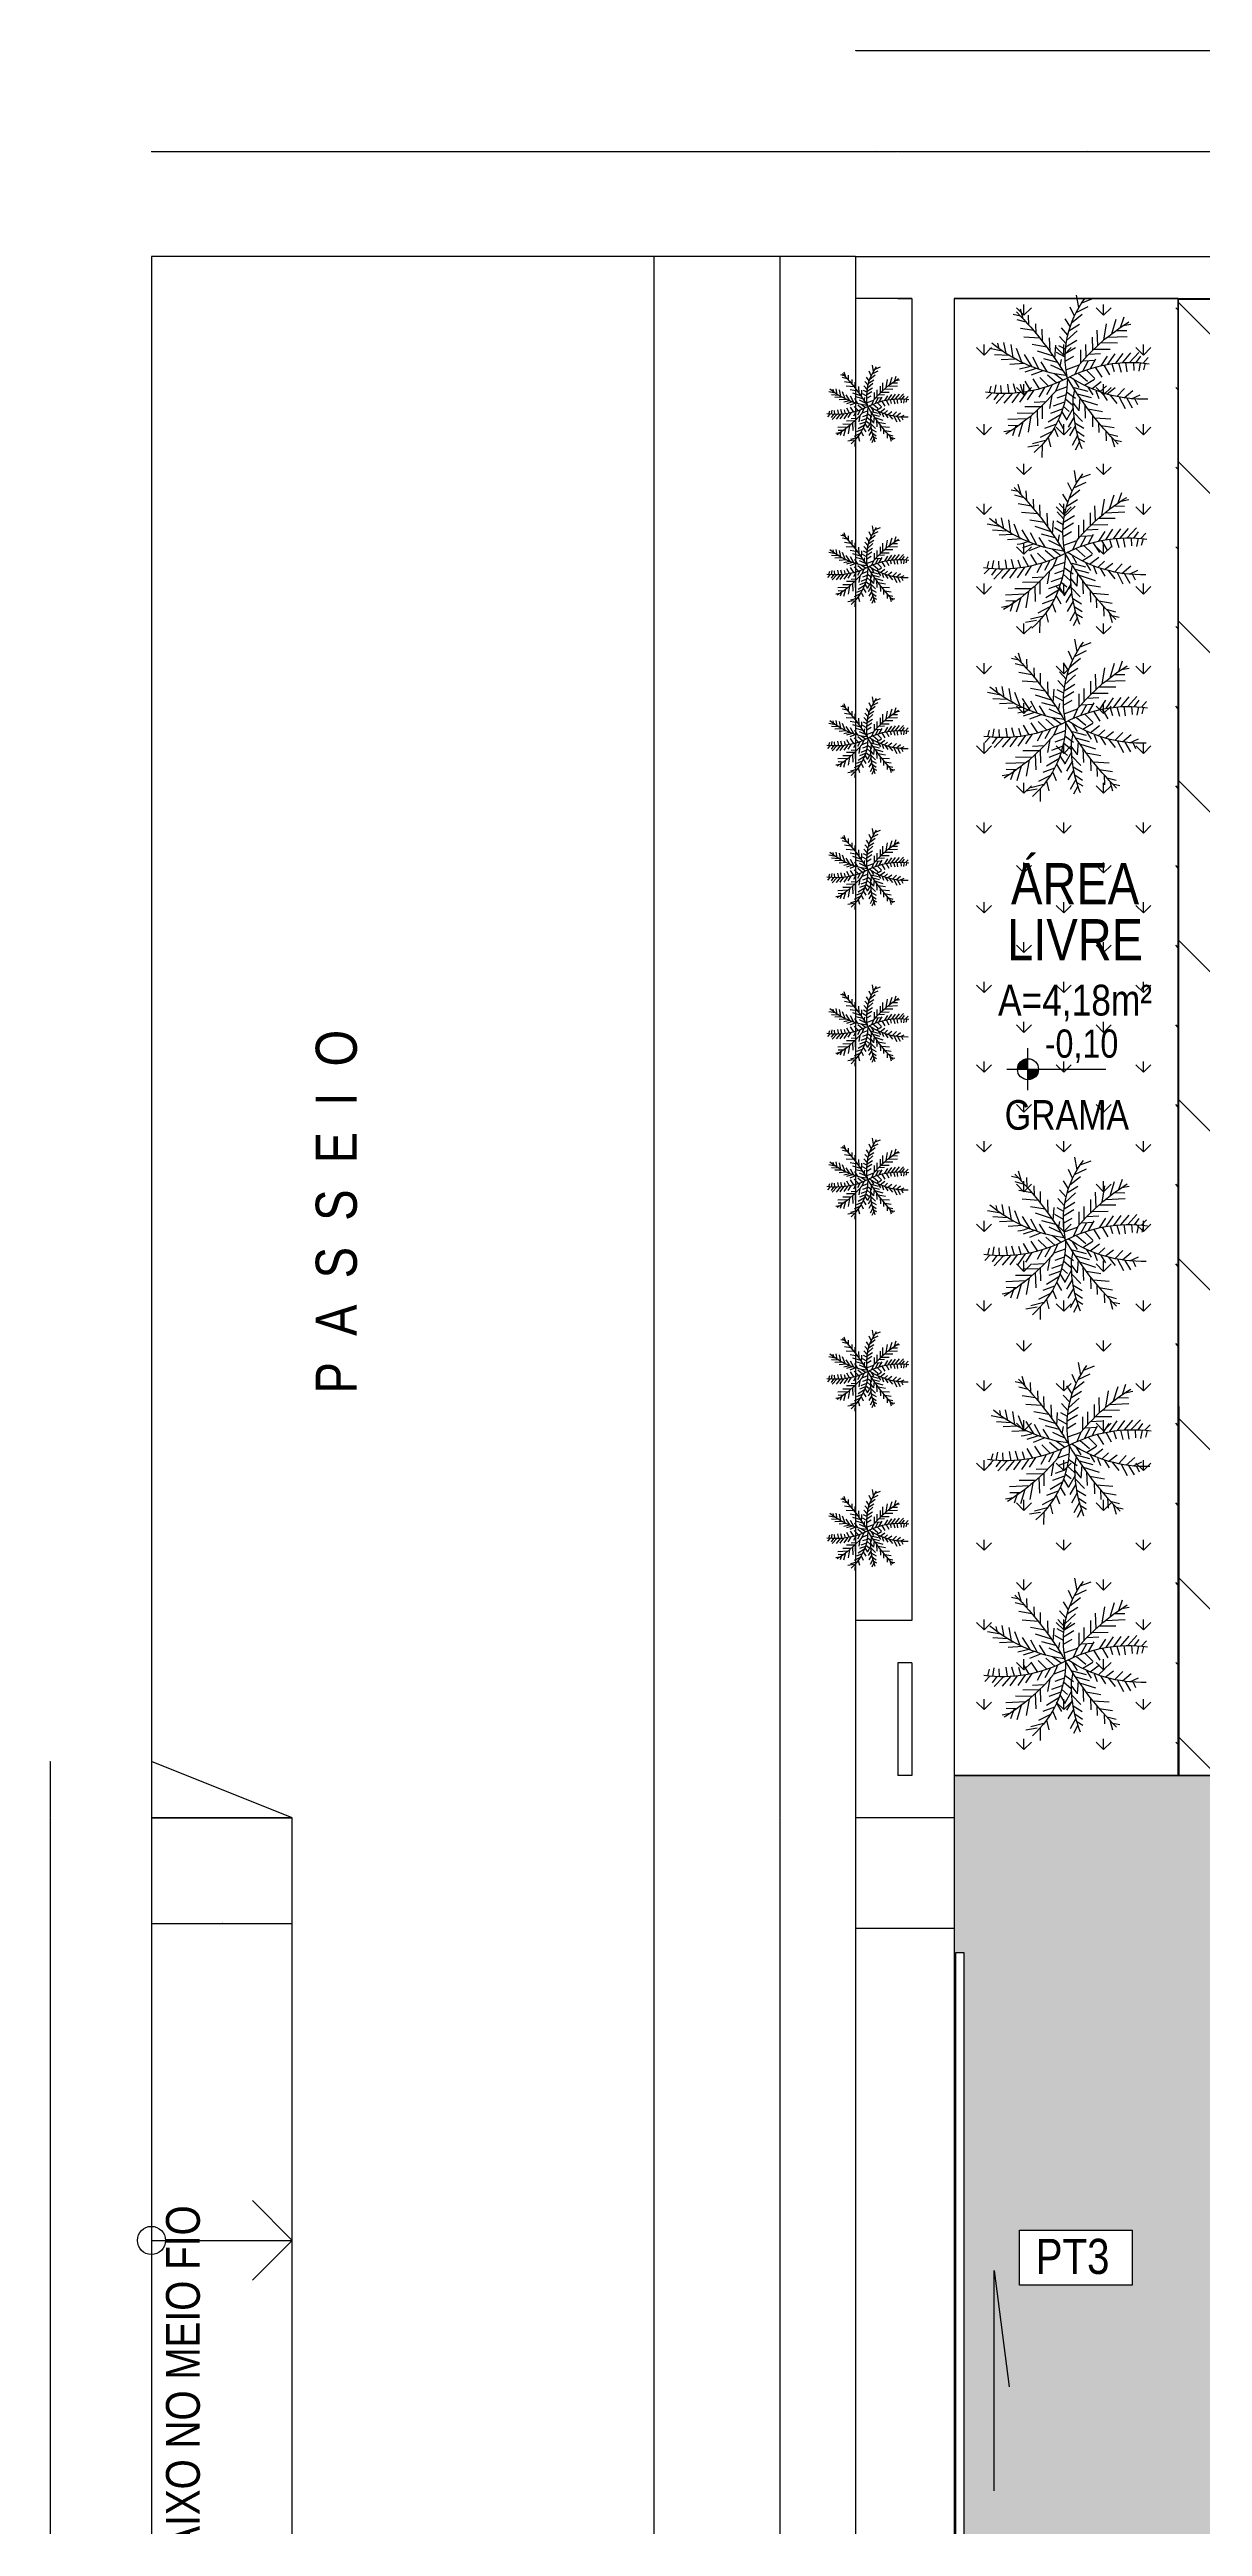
# Model space of a CAD drawing. Header units: millimetres. Extents: x -6300 to 1991, y -4770 to 4545.
# Drawn here: x -3006 to -2597, y 1721 to 2601 of the extents above; entities that cross this region are included whole.
import ezdxf
from ezdxf.enums import TextEntityAlignment as Align

# ---------------------------------------------------------------- set-up
doc = ezdxf.new("R2010")
doc.units = ezdxf.units.MM
doc.header["$LTSCALE"] = 20
doc.header["$MEASUREMENT"] = 0
doc.linetypes.add('CONTINU', pattern=[0])
doc.layers.get('0').update_dxf_attribs({"linetype": 'CONTINUOUS'})
doc.layers.get('DEFPOINTS').update_dxf_attribs({"linetype": 'CONTINUOUS'})
for name, color, linetype in [('COTA', 7, 'CONTINUOUS'), ('E-hatch', 8, 'CONTINUOUS'), ('E-pen-m', 6, 'CONTINUOUS'), ('E-txt-g', 3, 'CONTINUOUS'), ('LAYER1', 7, 'CONTINUOUS'), ('LAYER7', 4, 'CONTINUOUS'), ('VE', 118, 'CONTINUOUS'), ('VEGET', 76, 'CONTINUOUS')]:
    doc.layers.add(name, color=color, linetype=linetype)
for name, color, linetype, lineweight in [('E-Pen-C', 4, 'CONTINUOUS', 15), ('E-Pen-G', 3, 'CONTINUOUS', 30), ('E-Txt-W', 7, 'CONTINUOUS', 20)]:
    doc.layers.add(name, color=color, linetype=linetype, lineweight=lineweight)
doc.styles.add('F2', font='ARIALN.TTF')
doc.styles.add('REG60', font='romans.shx', dxfattribs={"width": 0.8, "height": 0.15})
doc.styles.add('REG80', font='romans.shx', dxfattribs={"width": 0.8, "height": 0.2})
doc.dimstyles.new('DIMENSION-1', dxfattribs={"dimtxt": 0.145, "dimasz": 0.07, "dimexe": 1, "dimexo": 0, "dimgap": 0.12, "dimtad": 1, "dimzin": 7, "dimdsep": 46, "dimtxsty": 'F2', "dimblk1": 'TRACO', "dimblk2": 'TRACO', "dimsah": 1, "dimcen": 1, "dimse1": 1, "dimse2": 1, "dimclrd": 4, "dimclre": 256, "dimclrt": 4, "dimadec": 8, "dimazin": 0, "dimtfac": 1, "dimtix": 1, "dimtmove": 2, "dimatfit": 3, "dimldrblk": 'TRACO', "dimfxl": 1, "dimtolj": 1, "dimtzin": 0, "dimarcsym": 0})

# ---------------------------------------------------------------- blocks, each defined once
blk = doc.blocks.new('TRACO')
at = {"layer": 'E-Pen-C'}
for p, q in [((-1, 0), (1, 0)), ((0, 1), (0, -1))]:
    blk.add_line(p, q, dxfattribs=at)
at = {"layer": 'E-Pen-G'}
blk.add_line((0, 0), (0, 0), dxfattribs=at)
blk = doc.blocks.new('*D812')
at = {"color": 4, "lineweight": -2}
blk.add_line((-2719.64, 2564.34), (-2704.78, 2564.34), dxfattribs=at)
at = {"layer": 'DEFPOINTS', "color": 0}
for p in [(-2704.71, 2564.34), (-2719.71, 2527.09), (-2704.71, 2512.09)]:
    blk.add_point(p, dxfattribs=at)
at = {"color": 4, "lineweight": -2, "xscale": 0.07, "yscale": 0.07, "zscale": 0.07, "rotation": 180}
blk.add_blockref('TRACO', (-2719.71, 2564.34), dxfattribs=at)
at = {"color": 4, "lineweight": -2, "xscale": 0.07, "yscale": 0.07, "zscale": 0.07}
blk.add_blockref('TRACO', (-2704.71, 2564.34), dxfattribs=at)
at = {"color": 4, "insert": (-2712.21, 2564.53), "char_height": 0.14, "attachment_point": 5, "style": 'F2'}
blk.add_mtext('\\A1;15.00', dxfattribs=at)
blk = doc.blocks.new('*D813')
at = {"color": 4, "lineweight": -2}
blk.add_line((-2704.64, 2564.34), (-2569.38, 2564.34), dxfattribs=at)
at = {"layer": 'DEFPOINTS', "color": 0}
for p in [(-2569.31, 2564.34), (-2704.71, 2512.09), (-2569.31, 2417.06, -24.65)]:
    blk.add_point(p, dxfattribs=at)
at = {"color": 4, "lineweight": -2, "xscale": 0.07, "yscale": 0.07, "zscale": 0.07, "rotation": 180}
blk.add_blockref('TRACO', (-2704.71, 2564.34), dxfattribs=at)
at = {"color": 4, "lineweight": -2, "xscale": 0.07, "yscale": 0.07, "zscale": 0.07}
blk.add_blockref('TRACO', (-2569.31, 2564.34), dxfattribs=at)
at = {"color": 4, "insert": (-2637.01, 2564.53), "char_height": 0.14, "attachment_point": 5, "style": 'F2'}
blk.add_mtext('\\A1;135.40', dxfattribs=at)
blk = doc.blocks.new('TXT-AMB75')
at = {"layer": 'E-txt-g', "style": 'REG80', "width": 0.8, "flags": 8}
blk.add_attdef('TXT', text='', height=0.2, dxfattribs=at).set_placement((0.005, 0.296), align=Align.CENTER)
at = {"layer": 'E-Txt-W', "style": 'REG60', "width": 0.8, "flags": 8}
blk.add_attdef('TXT', text='', height=0.15, dxfattribs=at).set_placement((0.005, 0.027), align=Align.CENTER)
blk = doc.blocks.new('NV')
at = {"color": 4, "linetype": 'ByBlock', "ltscale": 0.5}
for p, q in [((-1.414, -0.142), (-1.414, 0.107)), ((-1.539, -0.018), (-0.953, -0.018))]:
    blk.add_line(p, q, dxfattribs=at)
at = {"color": 4, "ltscale": 2.5}
blk.add_circle((-1.414, -0.018), 0.0622, dxfattribs=at)
at = {"color": 4}
for points in [[(-1.414, -0.018), (-1.458, 0.026), (-1.476, -0.018), (-1.472, 0.006)], [(-1.414, -0.018), (-1.414, 0.045), (-1.458, 0.026), (-1.438, 0.04)], [(-1.414, -0.018), (-1.352, -0.018), (-1.37, -0.062), (-1.357, -0.041)], [(-1.414, -0.018), (-1.37, -0.062), (-1.414, -0.08), (-1.39, -0.075)]]:
    blk.add_solid(points, dxfattribs=at)
at = {"layer": 'E-Txt-W', "color": 4, "ltscale": 2.5, "style": 'F2'}
blk.add_attdef('COTAPISO', (-1.306, 0.073), '', height=0.15, dxfattribs=at)
blk = doc.blocks.new('*D857')
at = {"layer": 'COTA', "color": 4, "linetype": 'Continuous', "lineweight": -2}
blk.add_line((-2719.64, 2600.23), (-469.78, 2600.23), dxfattribs=at)
at = {"layer": 'DEFPOINTS', "color": 0, "linetype": 'Continuous'}
for p in [(-469.71, 2600.23), (-2719.71, 2527.09, -182.96), (-469.71, 2527.09, -182.96)]:
    blk.add_point(p, dxfattribs=at)
at = {"layer": 'COTA', "color": 4, "linetype": 'Continuous', "lineweight": -2, "xscale": 0.07, "yscale": 0.07, "zscale": 0.07, "rotation": 180}
blk.add_blockref('TRACO', (-2719.71, 2600.23), dxfattribs=at)
at = {"layer": 'COTA', "color": 4, "linetype": 'Continuous', "lineweight": -2, "xscale": 0.07, "yscale": 0.07, "zscale": 0.07}
blk.add_blockref('TRACO', (-469.71, 2600.23), dxfattribs=at)
at = {"layer": 'COTA', "color": 4, "linetype": 'Continuous', "insert": (-1594.71, 2600.42), "char_height": 0.145, "attachment_point": 5, "style": 'F2'}
blk.add_mtext('\\A1;2250.00', dxfattribs=at)
blk = doc.blocks.new('*D1037')
at = {"color": 4, "lineweight": -2}
blk.add_line((-3005.61, 1992.79), (-3005.61, 1972.93), dxfattribs=at)
at = {"layer": 'DEFPOINTS', "color": 0}
for p in [(-2969.71, 1992.86), (-3005.61, 1972.86), (-2969.71, 1972.86)]:
    blk.add_point(p, dxfattribs=at)
at = {"color": 4, "lineweight": -2, "xscale": 0.07, "yscale": 0.07, "zscale": 0.07}
for p, rotation in [((-3005.61, 1992.86), 90), ((-3005.61, 1972.86), 270)]:
    blk.add_blockref('TRACO', p, dxfattribs=dict(at, rotation=rotation))
at = {"color": 4, "insert": (-3005.8, 1982.86), "char_height": 0.14, "attachment_point": 5, "rotation": 90, "style": 'F2'}
blk.add_mtext('\\A1;20.00', dxfattribs=at)
blk = doc.blocks.new('*D1038')
at = {"color": 4, "lineweight": -2}
blk.add_line((-3005.61, 1972.79), (-3005.61, 1672.93), dxfattribs=at)
at = {"layer": 'DEFPOINTS', "color": 0}
for p in [(-2969.71, 1972.86), (-3005.61, 1672.86), (-2969.71, 1672.86)]:
    blk.add_point(p, dxfattribs=at)
at = {"color": 4, "lineweight": -2, "xscale": 0.07, "yscale": 0.07, "zscale": 0.07}
for p, rotation in [((-3005.61, 1972.86), 90), ((-3005.61, 1672.86), 270)]:
    blk.add_blockref('TRACO', p, dxfattribs=dict(at, rotation=rotation))
at = {"color": 4, "insert": (-3005.8, 1822.86), "char_height": 0.14, "attachment_point": 5, "rotation": 90, "style": 'F2'}
blk.add_mtext('\\A1;300.00', dxfattribs=at)
blk = doc.blocks.new('*D1040')
at = {"color": 4, "lineweight": -2}
blk.add_line((-2969.64, 1935.39), (-2919.78, 1935.39), dxfattribs=at)
at = {"layer": 'DEFPOINTS', "color": 0}
for p in [(-2969.71, 1972.86), (-2919.71, 1972.86), (-2919.71, 1935.39)]:
    blk.add_point(p, dxfattribs=at)
at = {"color": 4, "lineweight": -2, "xscale": 0.07, "yscale": 0.07, "zscale": 0.07, "rotation": 180}
blk.add_blockref('TRACO', (-2969.71, 1935.39), dxfattribs=at)
at = {"color": 4, "lineweight": -2, "xscale": 0.07, "yscale": 0.07, "zscale": 0.07}
blk.add_blockref('TRACO', (-2919.71, 1935.39), dxfattribs=at)
at = {"color": 4, "insert": (-2944.71, 1935.58), "char_height": 0.14, "attachment_point": 5, "style": 'F2'}
blk.add_mtext('\\A1;50.00', dxfattribs=at)
blk = doc.blocks.new('*D912')
at = {"layer": 'COTA', "color": 4, "linetype": 'Continuous', "lineweight": -2}
blk.add_line((-2746.43, 1672.93), (-2746.43, 1972.79), dxfattribs=at)
at = {"layer": 'DEFPOINTS', "color": 0, "linetype": 'Continuous'}
for p in [(-2746.43, 1972.86), (-2719.71, 1972.86, -103.95), (-2692.21, 1672.86, -132.68)]:
    blk.add_point(p, dxfattribs=at)
at = {"layer": 'COTA', "color": 4, "linetype": 'Continuous', "lineweight": -2, "xscale": 0.07, "yscale": 0.07, "zscale": 0.07}
for p, rotation in [((-2746.43, 1972.86), 90), ((-2746.43, 1672.86), 270)]:
    blk.add_blockref('TRACO', p, dxfattribs=dict(at, rotation=rotation))
at = {"layer": 'COTA', "color": 4, "linetype": 'Continuous', "insert": (-2746.63, 1822.86), "char_height": 0.145, "attachment_point": 5, "rotation": 90, "style": 'F2'}
blk.add_mtext('\\A1;300.00', dxfattribs=at)
blk = doc.blocks.new('*D913')
at = {"layer": 'COTA', "color": 4, "linetype": 'Continuous', "lineweight": -2}
blk.add_line((-2746.43, 1972.93), (-2746.43, 2042.79), dxfattribs=at)
at = {"layer": 'DEFPOINTS', "color": 0, "linetype": 'Continuous'}
for p in [(-2746.43, 2042.86), (-2719.71, 2042.86, -103.95), (-2719.71, 1972.86, -103.95)]:
    blk.add_point(p, dxfattribs=at)
at = {"layer": 'COTA', "color": 4, "linetype": 'Continuous', "lineweight": -2, "xscale": 0.07, "yscale": 0.07, "zscale": 0.07}
for p, rotation in [((-2746.43, 2042.86), 90), ((-2746.43, 1972.86), 270)]:
    blk.add_blockref('TRACO', p, dxfattribs=dict(at, rotation=rotation))
at = {"layer": 'COTA', "color": 4, "linetype": 'Continuous', "insert": (-2746.63, 2007.86), "char_height": 0.145, "attachment_point": 5, "rotation": 90, "style": 'F2'}
blk.add_mtext('\\A1;70.00', dxfattribs=at)
blk = doc.blocks.new('*D914')
at = {"layer": 'COTA', "color": 4, "linetype": 'Continuous', "lineweight": -2}
blk.add_line((-2746.43, 2042.93), (-2746.43, 2512.02), dxfattribs=at)
at = {"layer": 'DEFPOINTS', "color": 0, "linetype": 'Continuous'}
for p in [(-2746.43, 2512.09), (-2719.71, 2512.09, -182.96), (-2719.71, 2042.86, -103.95)]:
    blk.add_point(p, dxfattribs=at)
at = {"layer": 'COTA', "color": 4, "linetype": 'Continuous', "lineweight": -2, "xscale": 0.07, "yscale": 0.07, "zscale": 0.07}
for p, rotation in [((-2746.43, 2512.09), 90), ((-2746.43, 2042.86), 270)]:
    blk.add_blockref('TRACO', p, dxfattribs=dict(at, rotation=rotation))
at = {"layer": 'COTA', "color": 4, "linetype": 'Continuous', "insert": (-2746.63, 2277.48), "char_height": 0.145, "attachment_point": 5, "rotation": 90, "style": 'F2'}
blk.add_mtext('\\A1;469.23', dxfattribs=at)
blk = doc.blocks.new('*D915')
at = {"layer": 'COTA', "color": 4, "linetype": 'Continuous', "lineweight": -2}
blk.add_line((-2746.43, 2512.16), (-2746.43, 2527.02), dxfattribs=at)
at = {"layer": 'DEFPOINTS', "color": 0, "linetype": 'Continuous'}
for p in [(-2746.43, 2527.09), (-2719.71, 2527.09, -182.96), (-2719.71, 2512.09, -182.96)]:
    blk.add_point(p, dxfattribs=at)
at = {"layer": 'COTA', "color": 4, "linetype": 'Continuous', "lineweight": -2, "xscale": 0.07, "yscale": 0.07, "zscale": 0.07}
for p, rotation in [((-2746.43, 2527.09), 90), ((-2746.43, 2512.09), 270)]:
    blk.add_blockref('TRACO', p, dxfattribs=dict(at, rotation=rotation))
at = {"layer": 'COTA', "color": 4, "linetype": 'Continuous', "insert": (-2746.63, 2519.59), "char_height": 0.145, "attachment_point": 5, "rotation": 90, "style": 'F2'}
blk.add_mtext('\\A1;15.00', dxfattribs=at)
blk = doc.blocks.new('*D916')
at = {"layer": 'COTA', "color": 4, "linetype": 'Continuous', "lineweight": -2}
blk.add_line((-2791.36, 2527.02), (-2791.36, 427.16), dxfattribs=at)
at = {"layer": 'DEFPOINTS', "color": 0, "linetype": 'Continuous'}
for p in [(-2719.71, 2527.09, -182.96), (-2791.36, 427.09), (-2719.71, 427.09, -182.96)]:
    blk.add_point(p, dxfattribs=at)
at = {"layer": 'COTA', "color": 4, "linetype": 'Continuous', "lineweight": -2, "xscale": 0.07, "yscale": 0.07, "zscale": 0.07}
for p, rotation in [((-2791.36, 2527.09), 90), ((-2791.36, 427.09), 270)]:
    blk.add_blockref('TRACO', p, dxfattribs=dict(at, rotation=rotation))
at = {"layer": 'COTA', "color": 4, "linetype": 'Continuous', "insert": (-2791.55, 1477.09), "char_height": 0.145, "attachment_point": 5, "rotation": 90, "style": 'F2'}
blk.add_mtext('\\A1;2100.00', dxfattribs=at)
blk = doc.blocks.new('*D918')
at = {"layer": 'COTA', "color": 4, "linetype": 'Continuous', "lineweight": -2}
blk.add_line((-2969.64, 2564.34), (-2719.78, 2564.34), dxfattribs=at)
at = {"layer": 'DEFPOINTS', "color": 0, "linetype": 'Continuous'}
for p in [(-2719.71, 2564.34), (-2969.71, 2527.09, -182.96), (-2719.71, 2527.09, -182.96)]:
    blk.add_point(p, dxfattribs=at)
at = {"layer": 'COTA', "color": 4, "linetype": 'Continuous', "lineweight": -2, "xscale": 0.07, "yscale": 0.07, "zscale": 0.07, "rotation": 180}
blk.add_blockref('TRACO', (-2969.71, 2564.34), dxfattribs=at)
at = {"layer": 'COTA', "color": 4, "linetype": 'Continuous', "lineweight": -2, "xscale": 0.07, "yscale": 0.07, "zscale": 0.07}
blk.add_blockref('TRACO', (-2719.71, 2564.34), dxfattribs=at)
at = {"layer": 'COTA', "color": 4, "linetype": 'Continuous', "insert": (-2844.71, 2564.53), "char_height": 0.145, "attachment_point": 5, "style": 'F2'}
blk.add_mtext('\\A1;250.00', dxfattribs=at)
blk = doc.blocks.new('FLOR2')
at = {"layer": 'VE', "color": 8}
for p, q in [((-80.3, 253.3), (-101.6, 282.1)), ((-82.6, 266.8), (-71.8, 290.5)), ((-77.5, 238.1), (-64.7, 269)), ((53.7, 258.4), (40.8, 273)), ((53.2, 243.8), (73.7, 286)), ((-74.7, 224.4), (-101.7, 246.3)), ((-66.3, 186.3), (-93.5, 208.1)), ((-57.8, 153.1), (-91, 179.1)), ((-69.4, 199.7), (-47.7, 241.3)), ((-61.3, 166.2), (-30.7, 213.6)), ((-50.9, 128.4), (-27.3, 174.9)), ((49.4, 200.4), (16.6, 234.2)), ((43.9, 166.6), (16.6, 210)), ((34.9, 127.8), (16.6, 176)), ((52.3, 229.2), (26.3, 258.5)), ((42.1, 157.4), (74.8, 195.4)), ((48.1, 190.9), (79.6, 229.4)), ((51.1, 215.2), (79.6, 258.5)), ((174.2, 158.1), (152.7, 176.1)), ((187.8, 178.2), (161.1, 191.4)), ((197.1, 193.1), (174.8, 202.3)), ((193, 186.4), (218.9, 189.4)), ((-248.3, 123.4), (-282.9, 101.8)), ((-228.8, 121.8), (-258.8, 154)), ((-209.5, 119.1), (-251.1, 97.5)), ((-171.1, 110.4), (-216.8, 98.5)), ((-195.2, 116.4), (-211.3, 146.7)), ((-143, 100.9), (-184.2, 85)), ((-157.4, 106.1), (-168.5, 136.9)), ((-110.7, 86.6), (-160.6, 77.4)), ((-128.8, 95.1), (-135.3, 128.2)), ((-101.1, 81.5), (-107.5, 115.3)), ((-84.2, 71.5), (-80.2, 97.5)), ((-45.4, 110.2), (-82.7, 140.9)), ((-36.3, 82.2), (-75, 107.5)), ((-61, 55.7), (-56.7, 89.9)), ((-39.3, 91.1), (-19.9, 146.4)), ((-30.9, 66.6), (-12.1, 113)), ((17.2, 73.9), (2, 112.9)), ((27.5, 102.9), (6.9, 146.9)), ((23.1, 89.8), (60.2, 112.9)), ((30.7, 113.1), (65.1, 137.2)), ((81.1, 61.1), (66.9, 100.4)), ((105, 81.1), (89.8, 117)), ((125.4, 100.5), (108.7, 123.5)), ((115.6, 91), (160.4, 89.1)), ((141.8, 117.9), (121.5, 144.1)), ((157.5, 136.3), (134.7, 159.9)), ((134.9, 110.4), (178, 110.1)), ((150.9, 128.4), (195.6, 131.1)), ((166, 147.1), (213.3, 152.2)), ((179.9, 166.3), (207.2, 166.2)), ((-190.4, -16.5), (-241.7, 10.1)), ((-162.2, -10.6), (-203.9, 23.1)), ((-138.3, -6.5), (-174.5, 20.9)), ((-104.1, -2.9), (-140.4, 24.4)), ((-91.7, 76.1), (-133.4, 59.7)), ((-79, 0.2), (-115.2, 27.6)), ((-71.4, 63.1), (-110.4, 47.3)), ((-50.4, 47.4), (-82.6, 34.3)), ((-34.8, -7.8), (-70.5, 0.7)), ((-27.9, 27.5), (-69, 0.4)), ((-25, 50.2), (-47.6, 61.3)), ((-18.6, 33.4), (-9.2, 79.1)), ((-11.4, 15.4), (7.9, 51.4)), ((7.7, 13.9), (7.9, 51.4)), ((17.8, -11.5), (53.6, 12.1)), ((19.5, 20.2), (55.1, 11.7)), ((28.8, 25.6), (25.9, 67.6)), ((43.6, 34.6), (82.9, 28.8)), ((54.7, 41.9), (48.8, 84.2)), ((67, 50.6), (105.8, 45.4)), ((74.5, 13.1), (115.2, -7.4)), ((97.7, 74.8), (137.5, 72.5)), ((103.6, 16.2), (129.9, 47.5)), ((122.9, 19), (159.1, -8.4)), ((127.7, 19.7), (162.5, 64.9)), ((146.8, 23), (188.6, -10.7)), ((161.6, 26), (195.9, 72.7)), ((175.1, 28.9), (226.4, 2.4)), ((189.8, 32.5), (233.7, 85.8)), ((209.1, 37.6), (258.9, 19.8)), ((228.3, 43.3), (249.4, 72.6)), ((234.1, 50.4), (269.5, 38.8)), ((256.3, 52.6), (276.4, 71.1)), ((-260.6, -36.3), (-297.5, -24.2)), ((-271.7, -40.1), (-291.8, -58.6)), ((-224.4, -25.1), (-274.3, -7.4)), ((-243.7, -30.8), (-264.8, -60.1)), ((-205.1, -20), (-249, -73.3)), ((-176.9, -13.5), (-211.2, -60.3)), ((-143.1, -7.2), (-177.8, -52.5)), ((-131, -78.5), (-175.7, -76.6)), ((-113, -62.3), (-152.8, -60)), ((-119, -3.8), (-145.3, -35)), ((-82.4, -38.1), (-121.1, -32.9)), ((-120.3, -68.7), (-105.1, -104.5)), ((-90.2, -2.9), (-116.5, -34.1)), ((-59, -22.2), (-98.2, -16.3)), ((-96.4, -48.6), (-82.2, -87.9)), ((-70, -29.4), (-64.1, -71.7)), ((-28.9, -84.6), (-68.3, -95.7)), ((-23.5, -56.8), (-61.5, -71.9)), ((-43.8, -14.7), (-40.9, -56.7)), ((-25.5, -69.9), (-13.5, -100.4)), ((-17.4, -15.4), (-5.3, -45.9)), ((5.3, -32.4), (-13.4, -78.7)), ((15.6, -54.2), (-3.2, -100.5)), ((23.9, -78.7), (4.6, -133.9)), ((9.6, -37.7), (32.3, -48.8)), ((21, -69.7), (59.6, -95)), ((32.9, -20.5), (32.1, -58.5)), ((42.4, -25.6), (71.3, -6.3)), ((50.8, -62.6), (58.9, -94.5)), ((54.4, -31.5), (57.1, -66)), ((64.2, -73.5), (111.4, -79.4)), ((66.1, -36.8), (101.2, -13.5)), ((74.6, -82.5), (81.9, -127.1)), ((80.3, -42.5), (81.7, -68.7)), ((88.6, -45.5), (126.2, -21)), ((98.9, -48.8), (111.9, -80.7)), ((109.3, -51.9), (156.4, -33)), ((128.7, -56.7), (141.8, -87.8)), ((143.9, -59.5), (181, -35.7)), ((159, -61.7), (176, -89.7)), ((173.3, -63.2), (215.7, -42.4)), ((198, -64.3), (219.9, -90.7)), ((212.6, -64.1), (249.1, -34.6)), ((232.1, -62.8), (267.9, -88.5)), ((240.1, -54.5), (268.6, -27.6)), ((-181.4, -134.6), (-228.6, -139.7)), ((-195.2, -153.8), (-222.5, -153.8)), ((-166.3, -115.9), (-211, -118.7)), ((-203.2, -165.8), (-176.5, -178.9)), ((-150.3, -97.9), (-193.3, -97.6)), ((-189.5, -145.7), (-168.1, -163.6)), ((-172.9, -123.8), (-150, -147.4)), ((-157.1, -105.4), (-136.8, -131.7)), ((-140.7, -88), (-124, -111.1)), ((-59.4, -170.6), (-98.3, -175.1)), ((-45.5, -137.8), (-81, -147.5)), ((-37.2, -114.1), (-68.5, -119.5)), ((-50.1, -149.5), (-40.8, -185.5)), ((-39.9, -122.1), (-27.9, -152.6)), ((-31.5, -100), (-16.7, -124.3)), ((35.5, -115.9), (12, -162.5)), ((45.9, -153.7), (15.3, -201.1)), ((30, -97.7), (67.4, -128.4)), ((42.5, -140.6), (75.6, -166.6)), ((87.1, -94.1), (128.1, -98.7)), ((101.9, -109), (98.1, -145.2)), ((108.6, -116.2), (149.5, -121.2)), ((120.9, -130.2), (119.1, -162.8)), ((131.2, -142.8), (171.4, -148.5)), ((137.7, -151.4), (134.9, -176.1)), ((145.5, -162.1), (177.9, -167.4)), ((-208.4, -174), (-234.3, -177)), ((-212.4, -180.7), (-190.1, -189.9)), ((-84.5, -217), (-113.5, -232.1)), ((-71.3, -194.2), (-110.7, -203.1)), ((-90.3, -226.2), (-80.6, -245)), ((-75.6, -202), (-60.4, -237.2)), ((-63.4, -178.9), (-44, -219.3)), ((54.1, -187.2), (32.4, -228.8)), ((62.1, -225.6), (49.4, -256.6)), ((50.9, -173.8), (78.2, -195.6)), ((67.3, -254.3), (56.5, -278)), ((59.4, -211.9), (86.4, -233.9)), ((64.9, -240.8), (86.2, -269.6))]:
    blk.add_line(p, q, dxfattribs=at)
for centre, radius, start, end in [((1087.9, 462.4), 1186.7, 188.51596, 202.60606), ((-486.5, 269.5), 540.3, 336.19444, 2.29873), ((-211.8, 435.3), 475.2, 295.43508, 330.98697), ((-266.2, -219.1), 342.9, 41.07899, 90.24355), ((-111.8, 349.6), 262, 304.45608, 313.28906), ((-26.8, -730.3), 732.4, 93.42053, 111.38919), ((196.4, -422.9), 475.2, 115.43508, 150.98697), ((-481.7, 27.7), 466.5, 321.34229, 356.98796), ((200.6, 278.7), 342.9, 232.59883, 281.76339), ((-1103.2, -449.9), 1186.7, 8.51596, 22.60606), ((11.4, 742.8), 732.4, 273.42053, 291.38919), ((-241, -435.3), 473.3, 32.12182, 54.73491)]:
    blk.add_arc(centre, radius, start, end, dxfattribs=at)
blk = doc.blocks.new('*D1004')
at = {"layer": 'COTA', "color": 4, "linetype": 'Continuous', "lineweight": -2}
blk.add_line((-2719.64, 1933.71), (-2684.78, 1933.71), dxfattribs=at)
at = {"layer": 'DEFPOINTS', "color": 0, "linetype": 'Continuous'}
for p in [(-2719.71, 1972.86, 79.01), (-2684.71, 1972.86, 50.28), (-2684.71, 1933.71)]:
    blk.add_point(p, dxfattribs=at)
at = {"layer": 'COTA', "color": 4, "linetype": 'Continuous', "lineweight": -2, "xscale": 0.07, "yscale": 0.07, "zscale": 0.07, "rotation": 180}
blk.add_blockref('TRACO', (-2719.71, 1933.71), dxfattribs=at)
at = {"layer": 'COTA', "color": 4, "linetype": 'Continuous', "lineweight": -2, "xscale": 0.07, "yscale": 0.07, "zscale": 0.07}
blk.add_blockref('TRACO', (-2684.71, 1933.71), dxfattribs=at)
at = {"layer": 'COTA', "color": 4, "linetype": 'Continuous', "insert": (-2702.21, 1933.91), "char_height": 0.145, "attachment_point": 5, "style": 'F2'}
blk.add_mtext('\\A1;35.00', dxfattribs=at)

msp = doc.modelspace()

# ---------------------------------------------------------------- hatches: boundary and pattern name
h = msp.add_hatch()
h.set_pattern_fill('AR-HBONE', color=8, scale=10, style=0)
h.set_pattern_definition([(45, (-152262.946, -8882.107), (4e-15, 56.568542), [120, -40]), (135, (-152234.66, -8853.822), (4e-15, 56.568542), [120, -40])])
edge = h.paths.add_edge_path(flags=16)
edge.add_line((-1622.107, 2103.315), (-1622.107, 2410.378))
edge.add_arc((-1678.56, 2410.378), 56.454, 0, 90)
edge.add_line((-1678.56, 2466.832), (-2513.254, 2466.833))
edge.add_arc((-2513.254, 2410.379), 56.454, 90, 180)
edge.add_line((-2569.708, 2410.379), (-2569.708, 2103.316))
edge.add_arc((-2513.254, 2103.316), 56.454, 180, 270)
edge.add_line((-2513.254, 2046.862), (-1678.56, 2046.861))
edge.add_arc((-1678.56, 2103.315), 56.454, 270, 360)
h.paths.add_polyline_path([(-2059.577, 2017.316), (-2059.577, 2021.049), (-2061.005, 2020.765), (-2062.216, 2019.956)], flags=24)
h.paths.add_polyline_path([(-2059.577, 2017.316), (-2062.216, 2019.956), (-2063.025, 2018.745), (-2063.309, 2017.316)], flags=24)
h.paths.add_polyline_path([(-2059.577, 2017.316), (-2055.844, 2017.316), (-2056.129, 2015.888), (-2056.938, 2014.677)], flags=8)
h.paths.add_polyline_path([(-2059.577, 2017.316), (-2056.938, 2014.677), (-2058.149, 2013.868), (-2059.577, 2013.584)], flags=24)
edge = h.paths.add_edge_path(flags=16)
edge.add_line((-2059.577, 2009.851), (-2059.577, 2024.781))
edge = h.paths.add_edge_path(flags=16)
edge.add_arc((-2059.577, 2017.316), 3.732, 0, 360)
edge = h.paths.add_edge_path(flags=16)
edge.add_line((-2067.042, 2017.316), (-2031.93, 2017.316))
h.paths.add_polyline_path([(-2056.61, 2016.427), (-2021.61, 2016.427), (-2021.61, 2034.456), (-2056.61, 2034.456)], flags=24)
h.paths.add_polyline_path([(-2203.412, 2013.769), (-2095.827, 2013.769), (-2095.827, 2041.323), (-2203.412, 2041.323)], flags=24)
h.paths.add_polyline_path([(-2183.726, 1993.285), (-2115.513, 1993.285), (-2115.513, 2013), (-2183.726, 2013)], flags=24)
edge = h.paths.add_edge_path()
edge.add_line((-2605.132, 2512.092), (-2604.928, 1987.893))
edge.add_line((-2604.928, 1987.893), (-1672.544, 1987.862))
edge.add_line((-1672.544, 1987.862), (-1625.368, 1998.178))
edge.add_line((-1625.368, 1998.178), (-1580.967, 2021.672))
edge.add_line((-1580.967, 2021.672), (-1547.63, 2054.921))
edge.add_line((-1547.63, 2054.921), (-1534.837, 2076.351))
edge.add_line((-1534.837, 2076.351), (-1516.359, 2128.252))
edge.add_line((-1516.359, 2128.252), (-1513.283, 2162.092))
edge.add_line((-1513.283, 2162.092), (-1513.283, 2512.092))
edge.add_line((-1513.283, 2512.092), (-2605.132, 2511.667))
h.paths.add_polyline_path([(-1526.934, 2249.209), (-1526.934, 2427.109), (-1554.155, 2427.109), (-1554.155, 2249.209)], flags=24)
h.paths.add_polyline_path([(-1874.866, 2489.229), (-1874.866, 2489.7), (-1875.158, 2489.7), (-1875.158, 2489.229)], flags=24)
h.paths.add_polyline_path([(-1922.461, 2496.727), (-1922.461, 2497.198), (-1922.752, 2497.198), (-1922.752, 2496.727)], flags=24)
h.paths.add_polyline_path([(-2472.686, 2017.212), (-2472.686, 2017.505), (-2472.978, 2017.505), (-2472.978, 2017.212)], flags=24)
h.paths.add_polyline_path([(-2056.091, 1997.959), (-1945.069, 1997.959), (-1945.069, 2017.832), (-2056.091, 2017.832)], flags=24)
at = {"layer": 'COTA', "linetype": 'Continuous'}
h = msp.add_hatch(dxfattribs=at)
h.set_pattern_fill('PATIO3', color=8, scale=60, style=0, pattern_type=2)
h.set_pattern_definition([(243.4349, (-158282.17, -2256.25), (60.0000786, 59.9999495), [20.1246, -114.03948]), (153.4349, (-158270.17, -2262.25), (59.9999495, -60.0000786), [13.41642, -120.74766]), (153.4349, (-158255.17, -2262.25), (59.9999495, -60.0000786), [13.41642, -120.74766]), (243.4349, (-158267.17, -2256.25), (60.0000786, 59.9999495), [6.70818, -127.4559]), (153.4349, (-158240.17, -2262.25), (59.9999495, -60.0000786), [13.41642, -120.74766]), (243.4349, (-158252.17, -2256.25), (60.0000786, 59.9999495), [13.41642, -120.74766]), (158.1986, (-158234.171, -2257.45), (-180.0000164, 59.9999946), [3.23112, -319.87878]), (243.4349, (-158237.17, -2256.25), (60.0000786, 59.9999495), [6.70818, -127.4559]), (154.9831, (-158234.171, -2272.4496), (-779.99997481, 360.000110015), [9.93174, -983.24496]), (63.4349, (-158252.17, -2286.25), (-60.0000786, -59.9999495), [20.1246, -114.03948]), (153.4349, (-158246.17, -2274.25), (59.9999495, -60.0000786), [13.41642, -120.74766]), (63.4349, (-158267.17, -2286.25), (-60.0000786, -59.9999495), [6.70818, -127.4559]), (153.4349, (-158261.17, -2274.25), (59.9999495, -60.0000786), [13.41642, -120.74766]), (153.4349, (-158276.17, -2274.25), (59.9999495, -60.0000786), [13.41642, -120.74766]), (63.4349, (-158282.17, -2286.25), (-60.0000786, -59.9999495), [20.1246, -114.03948]), (63.4349, (-158243.17, -2298.25), (-60.0000786, -59.9999495), [20.1246, -114.03948]), (153.4349, (-158237.17, -2286.25), (59.9999495, -60.0000786), [13.41642, -120.74766]), (153.4349, (-158252.17, -2286.25), (59.9999495, -60.0000786), [13.41642, -120.74766]), (63.4349, (-158273.17, -2298.25), (-60.0000786, -59.9999495), [13.41642, -120.74766]), (153.4349, (-158267.17, -2286.25), (59.9999495, -60.0000786), [13.41642, -120.74766]), (153.4349, (-158282.17, -2286.25), (59.9999495, -60.0000786), [13.41642, -120.74766]), (63.4349, (-158294.17, -2310.25), (-60.0000786, -59.9999495), [20.1246, -114.03948]), (153.4349, (-158234.17, -2295.25), (59.9999495, -60.0000786), [6.70818, -127.4559]), (153.4349, (-158243.17, -2298.25), (59.9999495, -60.0000786), [13.41642, -120.74766]), (153.4349, (-158258.17, -2298.25), (59.9999495, -60.0000786), [13.41642, -120.74766]), (153.4349, (-158273.17, -2298.25), (59.9999495, -60.0000786), [13.41642, -120.74766]), (153.4349, (-158288.17, -2298.25), (59.9999495, -60.0000786), [6.70818, -127.4559]), (153.4349, (-158234.17, -2310.25), (59.9999495, -60.0000786), [13.41642, -120.74766]), (63.4349, (-158252.17, -2316.25), (-60.0000786, -59.9999495), [13.41642, -120.74766]), (153.4349, (-158249.17, -2310.25), (59.9999495, -60.0000786), [13.41642, -120.74766]), (243.4349, (-158276.17, -2304.25), (60.0000786, 59.9999495), [13.41642, -120.74766]), (153.4349, (-158264.17, -2310.25), (59.9999495, -60.0000786), [13.41642, -120.74766]), (153.4349, (-158279.17, -2310.25), (59.9999495, -60.0000786), [13.41642, -120.74766]), (154.9831, (-158285.171, -2262.2496), (-779.99997481, 360.000110015), [9.93174, -983.24496]), (158.1986, (-158291.171, -2274.25), (-180.0000164, 59.9999946), [3.23112, -319.87878]), (243.4349, (-158255.17, -2292.25), (60.0000786, 59.9999495), [20.1246, -114.03948]), (63.4349, (-158261.17, -2274.25), (-60.0000786, -59.9999495), [6.70818, -127.4559])])
h.paths.add_polyline_path([(-2684.708, 1102.092), (-2569.31, 1101.985), (-2569.708, 1102.092), (-2569.718, 1677.02), (-1149.708, 1677.02), (-1149.708, 1792.092), (-1149.708, 2162.092), (-1513.283, 2162.092), (-1516.936, 2122.092), (-1527.283, 2085.775), (-1547.63, 2054.921), (-1580.967, 2021.672), (-1616.68, 2001.062), (-1653.909, 1990.062), (-1676.688, 1987.862), (-2684.708, 1987.862)])
h.paths.add_polyline_path([(-1778.299, 1778.429), (-1730.365, 1750.841), (-1492.577, 1756.207), (-1372.476, 1759.002), (-1336.859, 1769.308), (-1324.644, 1838.184), (-1325.813, 1885.485), (-1336.112, 1917.891), (-1347.614, 1935.217), (-1426.348, 1943.526), (-1653.57, 1946.435), (-1719.591, 1942.887), (-1781.491, 1928.754), (-1785.903, 1894.964), (-1785.833, 1795.787), (-1781.029, 1779.006)], flags=16)
h.paths.add_polyline_path([(-2014.328, 1810.448), (-2014.328, 1814.18), (-2015.756, 1813.896), (-2016.967, 1813.087)], flags=24)
h.paths.add_polyline_path([(-2014.328, 1810.448), (-2016.967, 1813.087), (-2017.776, 1811.876), (-2018.061, 1810.448)], flags=24)
h.paths.add_polyline_path([(-2014.328, 1810.448), (-2010.596, 1810.448), (-2010.88, 1809.019), (-2011.689, 1807.809)], flags=24)
h.paths.add_polyline_path([(-2014.328, 1810.448), (-2011.689, 1807.809), (-2012.9, 1806.999), (-2014.328, 1806.715)], flags=24)
edge = h.paths.add_edge_path(flags=16)
edge.add_line((-2014.328, 1802.983), (-2014.328, 1817.913))
edge = h.paths.add_edge_path(flags=16)
edge.add_arc((-2014.328, 1810.448), 3.732, 0, 360)
edge = h.paths.add_edge_path(flags=16)
edge.add_line((-2021.793, 1810.448), (-1986.681, 1810.448))
h.paths.add_polyline_path([(-2011.361, 1809.559), (-1979.24, 1809.559), (-1979.24, 1827.587), (-2011.361, 1827.587)], flags=24)
h.paths.add_polyline_path([(-2048.842, 1847.862), (-1941.943, 1847.862), (-1941.943, 1870.493), (-2048.842, 1870.493)], flags=24)
h.paths.add_polyline_path([(-2029.499, 1826.797), (-1961.286, 1826.797), (-1961.286, 1846.512), (-2029.499, 1846.512)], flags=24)
h.paths.add_polyline_path([(-2582.402, 1778.433), (-2534.468, 1750.844), (-2296.68, 1756.211), (-2176.579, 1759.005), (-2140.962, 1769.311), (-2128.748, 1838.187), (-2129.916, 1885.488), (-2140.215, 1917.894), (-2151.717, 1935.22), (-2230.452, 1943.529), (-2457.673, 1946.438), (-2523.695, 1942.891), (-2585.594, 1928.758), (-2590.007, 1894.967), (-2589.936, 1795.79), (-2585.132, 1779.009)], flags=16)
h.paths.add_polyline_path([(-2661.5, 1826.498), (-2621.471, 1826.498), (-2621.471, 1807.031), (-2661.5, 1807.031)], flags=16)
h.paths.add_polyline_path([(-2681.202, 1624.916), (-2681.202, 1924.916), (-2684.202, 1924.916), (-2684.202, 1624.916)], flags=16)
h.paths.add_polyline_path([(-2681.202, 1174.551), (-2681.202, 1524.916), (-2684.202, 1524.916), (-2684.202, 1174.551)], flags=16)
h.paths.add_polyline_path([(-2661.5, 1410.113), (-2621.471, 1410.113), (-2621.471, 1390.647), (-2661.5, 1390.647)], flags=16)
h.paths.add_polyline_path([(-2039.604, 1766.94), (-1931.699, 1766.94), (-1931.699, 1787.383), (-2039.604, 1787.383)], flags=24)
h.paths.add_polyline_path([(-2052.038, 1783.721), (-1906.714, 1783.721), (-1906.714, 1800.043), (-2052.038, 1800.043)], flags=24)
h.paths.add_polyline_path([(-1904.932, 1708.452), (-1904.351, 1708.452), (-1904.351, 1708.754), (-1904.932, 1708.754)], flags=24)
h.paths.add_polyline_path([(-1853.634, 1832.344), (-1853.634, 1832.924), (-1853.936, 1832.924), (-1853.936, 1832.344)], flags=24)
h.paths.add_polyline_path([(-2244.992, 1708.452), (-2244.411, 1708.452), (-2244.411, 1708.754), (-2244.992, 1708.754)], flags=24)
h.paths.add_polyline_path([(-2059.95, 1708.452), (-2059.462, 1708.452), (-2059.462, 1708.754), (-2059.95, 1708.754)], flags=24)
h.paths.add_polyline_path([(-1749.82, 1708.452), (-1749.332, 1708.452), (-1749.332, 1708.754), (-1749.82, 1708.754)], flags=24)
h.paths.add_polyline_path([(-1597.42, 1708.452), (-1596.839, 1708.452), (-1596.839, 1708.754), (-1597.42, 1708.754)], flags=24)
h.paths.add_polyline_path([(-1444.927, 1708.452), (-1444.438, 1708.452), (-1444.438, 1708.754), (-1444.927, 1708.754)], flags=24)
h.paths.add_polyline_path([(-1292.485, 1708.452), (-1291.904, 1708.452), (-1291.904, 1708.754), (-1292.485, 1708.754)], flags=24)
h.paths.add_polyline_path([(-1203.184, 1734.297), (-1203.184, 1734.877), (-1203.486, 1734.877), (-1203.486, 1734.297)], flags=24)
h.paths.add_polyline_path([(-2645.009, 1708.452), (-2644.428, 1708.452), (-2644.428, 1708.754), (-2645.009, 1708.754)], flags=24)
h.paths.add_polyline_path([(-2520.014, 1708.452), (-2519.433, 1708.452), (-2519.433, 1708.754), (-2520.014, 1708.754)], flags=24)
h.paths.add_polyline_path([(-2444.963, 1708.452), (-2444.474, 1708.452), (-2444.474, 1708.754), (-2444.963, 1708.754)], flags=24)
h.paths.add_polyline_path([(-1163.562, 2085.822), (-1163.002, 2085.822), (-1163.002, 2086.113), (-1163.562, 2086.113)], flags=24)
h.paths.add_polyline_path([(-1280.185, 2085.822), (-1279.714, 2085.822), (-1279.714, 2086.113), (-1280.185, 2086.113)], flags=24)
h.paths.add_polyline_path([(-1389.402, 2085.822), (-1388.841, 2085.822), (-1388.841, 2086.113), (-1389.402, 2086.113)], flags=24)
h.paths.add_polyline_path([(-1498.518, 2085.822), (-1498.047, 2085.822), (-1498.047, 2086.113), (-1498.518, 2086.113)], flags=24)
h.paths.add_polyline_path([(-1275.216, 2120.576), (-1097.316, 2120.576), (-1097.316, 2147.797), (-1275.216, 2147.797)], flags=9)
h.paths.add_polyline_path([(-2587.139, 1389.302), (-2587.139, 1389.883), (-2587.441, 1389.883), (-2587.441, 1389.302)], flags=24)
at = {"layer": 'E-hatch'}
h = msp.add_hatch(dxfattribs=at)
h.set_pattern_fill('GRASS', color=8, scale=20, style=0)
h.set_pattern_definition([(90, (-158294.171, -2316.25), (-14.1421356, 14.1421356), [3.75, -24.5342713]), (45, (-158294.171, -2316.25), (-14.1421356, 14.1421356), [3.75, -16.25]), (135, (-158294.171, -2316.25), (-14.1421356, -14.1421356), [3.75, -16.25])])
h.paths.add_polyline_path([(-2684.708, 1987.862), (-2605.132, 1987.862), (-2605.132, 2512.092), (-2684.708, 2512.092)])
h.paths.add_polyline_path([(-2654.78, 2238.583, 1), (-2662.245, 2238.583, 1)], flags=16)
h.paths.add_polyline_path([(-2669.563, 2273.632), (-2614.008, 2273.632), (-2614.008, 2295.502), (-2669.563, 2295.502)], flags=24)
h.paths.add_polyline_path([(-2672.408, 2252.192), (-2611.162, 2252.192), (-2611.162, 2271.906), (-2672.408, 2271.906)], flags=24)
h.paths.add_polyline_path([(-2655.546, 2237.694), (-2623.424, 2237.694), (-2623.424, 2255.723), (-2655.546, 2255.723)], flags=24)
h.paths.add_polyline_path([(-2669.14, 2292.566), (-2614.43, 2292.566), (-2614.43, 2320.105), (-2669.14, 2320.105)], flags=24)
h.paths.add_polyline_path([(-2669.505, 2214.194), (-2619.863, 2214.194), (-2619.863, 2230.517), (-2669.505, 2230.517)], flags=24)

# ---------------------------------------------------------------- linework, layer by layer
at = {"color": 8}
msp.add_line((-2605.132, 1987.862), (-2674.842, 1987.862, 79.007), dxfattribs=at)
at = {"color": 7, "linetype": 'CONTINU'}
msp.add_line((-2969.708, 1822.862, -23.457), (-2919.708, 1822.862), dxfattribs=at)
at = {"color": 8}
msp.add_lwpolyline([(-2605.132, 2512.092), (-2604.928, 1987.893), (-1672.544, 1987.862), (-1625.368, 1998.178), (-1580.967, 2021.672), (-1547.63, 2054.921), (-1534.837, 2076.351), (-1516.359, 2128.252), (-1513.283, 2162.092), (-1513.283, 2512.092), (-2605.132, 2511.667)], dxfattribs=at)
at = {"color": 7, "elevation": 2.732}
msp.add_lwpolyline([(-2681.202, 1624.916), (-2681.202, 1924.916), (-2684.202, 1924.916), (-2684.202, 1624.916)], close=True, dxfattribs=at)
at = {"color": 6}
msp.add_lwpolyline([(-2661.5, 1826.498), (-2621.471, 1826.498), (-2621.471, 1807.031), (-2661.5, 1807.031)], close=True, dxfattribs=at)
at = {"color": 7}
msp.add_lwpolyline([(-2670.484, 1733.958), (-2670.484, 1812.175), (-2665.194, 1770.84)], dxfattribs=at)
msp.add_circle((-2969.708, 1822.862, -23.457), 4.989, dxfattribs=at)
at = {"layer": 'COTA', "color": 5, "linetype": 'Continuous'}
for p, q in [((-2719.708, 2527.092), (-469.708, 2527.092)), ((-2719.708, 2527.092), (-2719.708, 2512.092)), ((-2719.708, 2527.092), (-2719.708, 2512.092)), ((-2699.708, 2512.092), (-2719.708, 2512.092)), ((-2699.708, 2512.092), (-2719.708, 2512.092)), ((-2704.708, 2512.092), (-2699.708, 2512.092)), ((-2699.708, 2512.092, 124.43), (-2699.708, 2042.862, 79.007)), ((-2684.708, 2512.092), (-1513.283, 2512.092)), ((-2684.708, 2512.092, 125.882), (-2684.708, 1987.862, 79.007)), ((-2719.708, 2042.862, 30.431), (-2719.708, 1972.862, 30.431)), ((-2699.708, 2042.862, 79.007), (-2719.708, 2042.862, 79.007)), ((-2704.708, 2027.862, 30.431), (-2704.708, 1987.862, 30.431)), ((-2699.708, 2027.862, 79.007), (-2704.708, 2027.862, 79.007)), ((-2699.708, 2027.862, -18.145), (-2699.708, 1987.862, -18.145)), ((-2699.708, 2027.862, 30.431), (-2699.708, 1987.862, 30.431)), ((-2699.708, 2027.862, 30.431), (-2699.708, 1987.862, 30.431)), ((-2699.708, 1987.862, 30.431), (-2704.708, 1987.862, 50.276)), ((-2699.708, 1987.862, 79.007), (-2704.708, 1987.862, 79.007)), ((-2684.708, 1987.862, 1.7), (-2684.708, 1972.862, 1.7)), ((-2684.708, 1972.862, 50.276), (-2719.708, 1972.862, 79.007))]:
    msp.add_line(p, q, dxfattribs=at)
at = {"layer": 'COTA', "color": 8, "linetype": 'Continuous'}
for p, q in [((-2719.708, 2512.092), (-2719.708, 2042.862, 79.007)), ((-2684.708, 1972.862, 50.276), (-2684.708, 1672.862, 50.276))]:
    msp.add_line(p, q, dxfattribs=at)
at = {"layer": 'COTA', "color": 8, "linetype": 'Continuous', "elevation": 79.007}
msp.add_lwpolyline([(-2684.708, 1987.862), (-2604.928, 1987.863), (-2605.132, 2512.092), (-2684.708, 2512.092)], close=True, dxfattribs=at)
at = {"layer": 'COTA', "color": 8, "linetype": 'Continuous'}
msp.add_lwpolyline([(-2684.708, 1102.092), (-2569.31, 1101.985), (-2569.708, 1102.092), (-2569.718, 1677.02), (-1149.708, 1677.02), (-1149.708, 1792.092), (-1149.708, 2162.092), (-1513.283, 2162.092), (-1516.936, 2122.092), (-1527.283, 2085.775), (-1547.63, 2054.921), (-1580.967, 2021.672), (-1616.68, 2001.062), (-1653.909, 1990.062), (-1676.688, 1987.862), (-2684.708, 1987.862), (-2684.708, 1102.092)], dxfattribs=at)
at = {"layer": 'E-pen-m', "color": 7}
for q in [(-2933.85, 1837.004), (-2933.85, 1808.72)]:
    msp.add_line((-2919.708, 1822.862), q, dxfattribs=at)
at = {"layer": 'LAYER7', "color": 8, "linetype": 'Continuous'}
for p, q in [((-2719.708, 2527.092), (-2969.708, 2527.092)), ((-2969.708, 2527.092), (-2969.708, 427.092)), ((-2605.132, 1987.862), (-2605.132, 2512.092)), ((-1672.544, 1987.862), (-2605.132, 1987.862)), ((-2719.708, 1972.862, -18.145), (-2719.708, 979.497, 52.365))]:
    msp.add_line(p, q, dxfattribs=at)
msp.add_lwpolyline([(-2969.708, 1652.862), (-2919.708, 1672.862), (-2969.708, 1672.862), (-2919.708, 1672.862), (-2919.708, 1972.862), (-2969.708, 1972.862), (-2919.708, 1972.862), (-2969.708, 1992.862)], dxfattribs=at)

# ---------------------------------------------------------------- block references
at = {"color": 8}
ref = msp.add_blockref('TXT-AMB75', (-2642.183, 2275.545), dxfattribs=dict(at, xscale=72.9, yscale=72.9, zscale=72.9))
ref.add_attrib('TXT', 'ÁREA', dxfattribs={"layer": 'E-txt-g', "color": 2, "height": 14.58, "style": 'F2'}).set_placement((-2641.785, 2297.156), align=Align.CENTER)
ref = msp.add_blockref('TXT-AMB75', (-2642.183, 2255.667), dxfattribs=dict(at, xscale=72.9, yscale=72.9, zscale=72.9))
ref.add_attrib('TXT', 'LIVRE', dxfattribs={"layer": 'E-txt-g', "color": 2, "height": 14.58, "style": 'F2'}).set_placement((-2641.785, 2277.277), align=Align.CENTER)
ref.add_attrib('TXT', 'A=4,18m²', dxfattribs={"layer": 'E-Txt-W', "height": 10.935, "style": 'F2'}).set_placement((-2641.785, 2257.641), align=Align.CENTER)
ref = msp.add_blockref('TXT-AMB75', (-2875.188, 2187.625), dxfattribs=dict(at, xscale=72.9, yscale=72.9, zscale=72.9, rotation=89.99999999999999))
ref.add_attrib('TXT', 'P  A  S  S  E  I  O', dxfattribs={"layer": 'E-txt-g', "color": 2, "height": 14.58, "rotation": 90, "style": 'F2'}).set_placement((-2896.799, 2188.023), align=Align.CENTER)
ref = msp.add_blockref('TXT-AMB75', (-2875.188, 2187.625), dxfattribs=dict(xscale=72.9, yscale=72.9, zscale=72.9, rotation=89.99999999999999))
ref.add_attrib('TXT', 'P  A  S  S  E  I  O', dxfattribs={"layer": 'E-txt-g', "color": 2, "height": 14.58, "rotation": 90, "style": 'F2'}).set_placement((-2896.799, 2188.023), align=Align.CENTER)
ref = msp.add_blockref('NV', (-2573.657, 2239.645), dxfattribs=dict(at, xscale=60, yscale=60, zscale=60))
ref.add_attrib('COTAPISO', '-0,10', (-2652.541, 2242.677), dxfattribs={"layer": 'E-Txt-W', "color": 4, "ltscale": 2.5, "height": 10, "style": 'F2'})
at = {"layer": 'VEGET', "ltscale": 0.35, "extrusion": (0, 0, -1), "rotation": 306.8674586725334}
for p, xscale, yscale, zscale in [((2644.479, 2482.922), 0.1015840794525151, 0.1015840794525151, -0.1015840794525151), ((2715.353, 2473.258), 0.05079203972625755, 0.05079203972625755, -0.05079203972625755), ((2645.279, 2420.631), 0.1015840794525151, 0.1015840794525151, -0.1015840794525151), ((2715.353, 2416.275), 0.05079203972625755, 0.05079203972625755, -0.05079203972625755), ((2645.094, 2360.814), 0.1015840794525151, 0.1015840794525151, -0.1015840794525151), ((2715.353, 2355.579), 0.05079203972625755, 0.05079203972625755, -0.05079203972625755), ((2715.353, 2308.822), 0.05079203972625755, 0.05079203972625755, -0.05079203972625755), ((2715.353, 2253.28), 0.05079203972625755, 0.05079203972625755, -0.05079203972625755), ((2715.353, 2198.936), 0.05079203972625755, 0.05079203972625755, -0.05079203972625755), ((2645.094, 2176.905), 0.1015840794525151, 0.1015840794525151, -0.1015840794525151), ((2715.353, 2130.776), 0.05079203972625755, 0.05079203972625755, -0.05079203972625755), ((2643.816, 2104.108), 0.1015840794525151, 0.1015840794525151, -0.1015840794525151), ((2715.353, 2074.214), 0.05079203972625755, 0.05079203972625755, -0.05079203972625755), ((2645.094, 2027.48), 0.1015840794525151, 0.1015840794525151, -0.1015840794525151)]:
    msp.add_blockref('FLOR2', p, dxfattribs=dict(at, xscale=xscale, yscale=yscale, zscale=zscale))

# ---------------------------------------------------------------- texts
at = {"color": 4, "style": 'F2'}
msp.add_text('GRAMA', height=10.5158, dxfattribs=at).set_placement((-2666.784, 2217.094))
msp.add_text('REBAIXO NO MEIO FIO', height=12, rotation=90, dxfattribs=at).set_placement((-2952.54, 1684.077))
at = {"layer": 'LAYER1', "color": 6, "linetype": 'Continuous', "style": 'F2'}
msp.add_text('PT3', height=12.4603, dxfattribs=at).set_placement((-2655.746, 1823.42), align=Align.TOP_LEFT)

# ---------------------------------------------------------------- dimensions: what is measured, and where the dimension line sits
at = {"color": 8}
for base, p1, p2, picture, middle in [((-2704.708, 2564.338), (-2719.708, 2527.092), (-2704.708, 2512.092), '*D812', (-2712.208, 2564.53)), ((-2569.311, 2564.338), (-2704.708, 2512.092), (-2569.311, 2417.058, -24.654), '*D813', (-2637.01, 2564.53)), ((-2919.708, 1935.386), (-2969.708, 1972.862), (-2919.708, 1972.862), '*D1040', (-2944.708, 1935.578))]:
    dim = msp.add_linear_dim(base=base, p1=p1, p2=p2, dimstyle='DIMENSION-1', override={"dimtxt": 0.14, "dimfxl": 0.5, "dimfxlon": 1}, dxfattribs=at)
    dim.commit()
    dim.dimension.update_dxf_attribs({"geometry": picture, "text_midpoint": middle})
for base, p1, p2, picture, middle in [((-3005.613, 1972.862), (-2969.708, 1992.862), (-2969.708, 1972.862), '*D1037', (-3005.804, 1982.862)), ((-3005.613, 1672.862), (-2969.708, 1972.862), (-2969.708, 1672.862), '*D1038', (-3005.804, 1822.862))]:
    dim = msp.add_linear_dim(base=base, p1=p1, p2=p2, angle=270, dimstyle='DIMENSION-1', override={"dimtxt": 0.14, "dimfxl": 0.5, "dimfxlon": 1}, dxfattribs=at)
    dim.commit()
    dim.dimension.update_dxf_attribs({"geometry": picture, "text_midpoint": middle})
at = {"layer": 'COTA', "color": 7, "linetype": 'Continuous'}
for base, p1, p2, override, picture, middle in [((-469.708, 2600.231, 182.961), (-2719.708, 2527.092), (-469.708, 2527.092), {"dimfxl": 0.06}, '*D857', (-1594.708, 2600.425, 182.961)), ((-2719.708, 2564.338, 182.961), (-2969.708, 2527.092), (-2719.708, 2527.092), {"dimfxl": 0.06}, '*D918', (-2844.708, 2564.532, 182.961)), ((-2684.708, 1933.713), (-2719.708, 1972.862, 79.007), (-2684.708, 1972.862, 50.276), {"dimadec": 0, "dimfxl": 0.06}, '*D1004', (-2702.208, 1933.907))]:
    dim = msp.add_linear_dim(base=base, p1=p1, p2=p2, dimstyle='DIMENSION-1', override=override, dxfattribs=at)
    dim.commit()
    dim.dimension.update_dxf_attribs({"geometry": picture, "text_midpoint": middle})
for base, p1, p2, picture, middle in [((-2791.358, 427.092, 182.961), (-2719.708, 2527.092), (-2719.708, 427.092), '*D916', (-2791.552, 1477.092, 182.961)), ((-2746.433, 2527.092, 182.961), (-2719.708, 2512.092), (-2719.708, 2527.092), '*D915', (-2746.627, 2519.592, 182.961)), ((-2746.433, 2512.092, 182.961), (-2719.708, 2042.862, 79.007), (-2719.708, 2512.092), '*D914', (-2746.627, 2277.477, 182.961)), ((-2746.433, 2042.862, 182.961), (-2719.708, 1972.862, 79.007), (-2719.708, 2042.862, 79.007), '*D913', (-2746.627, 2007.862, 182.961)), ((-2746.433, 1972.862, 182.961), (-2692.208, 1672.862, 50.276), (-2719.708, 1972.862, 79.007), '*D912', (-2746.627, 1822.862, 182.961))]:
    dim = msp.add_linear_dim(base=base, p1=p1, p2=p2, angle=90, dimstyle='DIMENSION-1', override={"dimfxl": 0.06}, dxfattribs=at)
    dim.commit()
    dim.dimension.update_dxf_attribs({"geometry": picture, "text_midpoint": middle})

doc.saveas('drawing.dxf')
